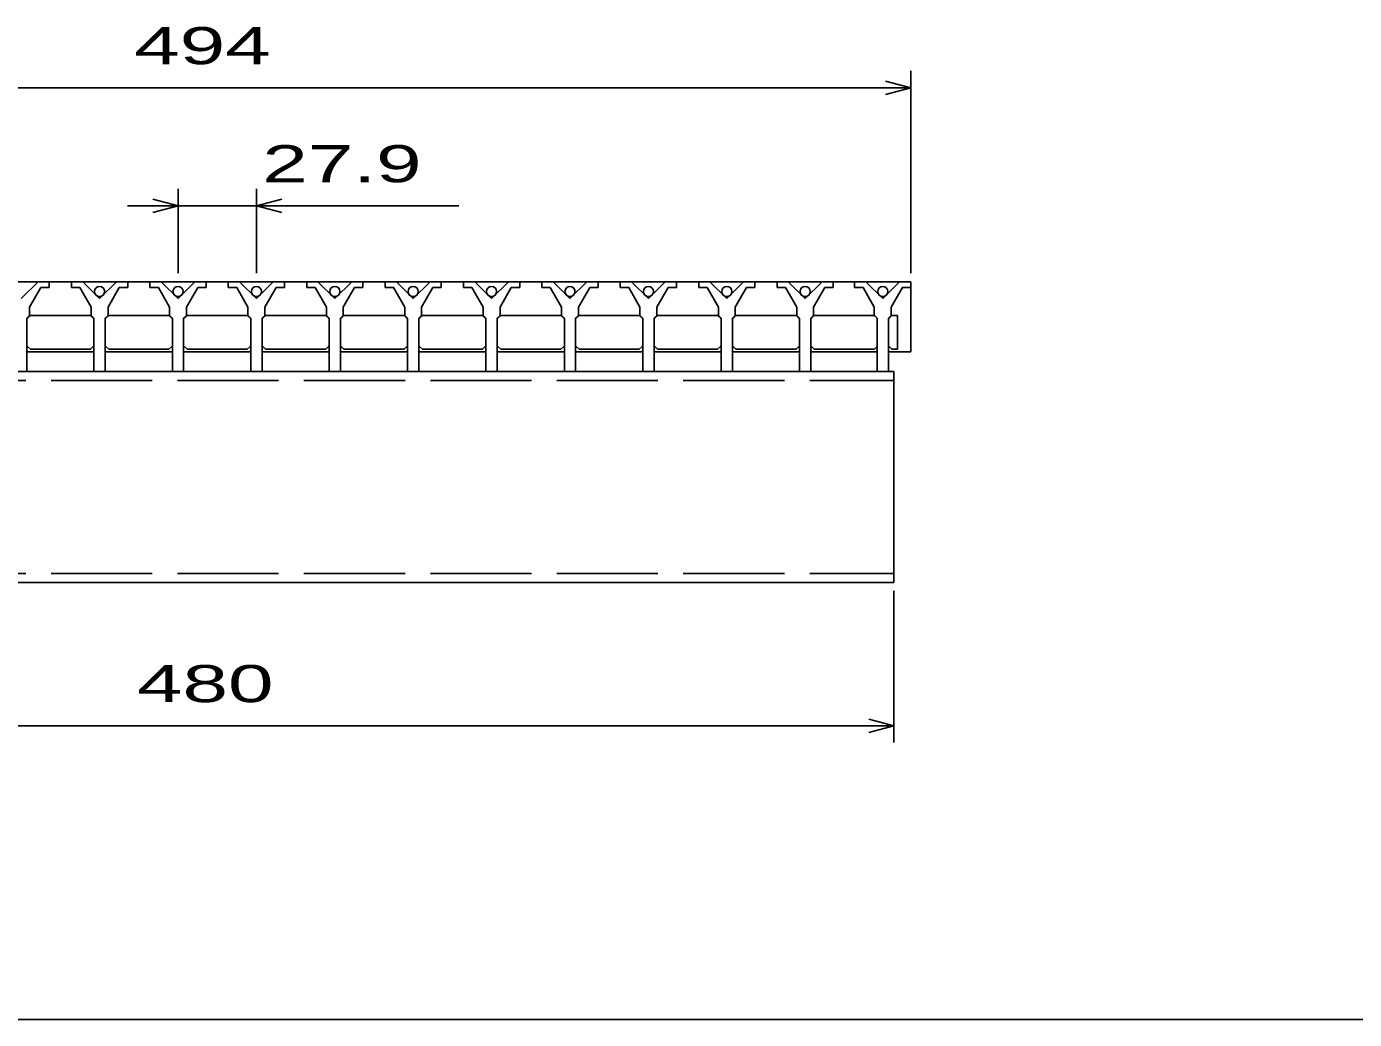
# Model space of a CAD drawing. Units: millimetres, scale not verified. Extents: x -1092 to 1042, y -770 to 629.
# Drawn here: x -617.3 to -144.7, y -690.9 to -337.6 of the extents above; entities that cross this region are included whole.
import ezdxf
from ezdxf.enums import TextEntityAlignment as Align

# ---------------------------------------------------------------- set-up
doc = ezdxf.new("R2010")
doc.units = ezdxf.units.MM
doc.header["$LTSCALE"] = 6
doc.linetypes.add('DASHED', pattern=[7.5, 6, -1.5])
for name, color, linetype, lineweight in [('CADPAC_LAYER_0000', 150, 'Continuous', 25), ('CADPAC_LAYER_0016', 3, 'Continuous', 25), ('CADPAC_LAYER_0022', 2, 'Continuous', 25)]:
    doc.layers.add(name, color=color, linetype=linetype, lineweight=lineweight)
doc.styles.add('ベクトル', font='')
doc.styles.get('ベクトル').set_extended_font_data('ベクトル')

msp = doc.modelspace()

# ---------------------------------------------------------------- linework, layer by layer
at = {"layer": 'CADPAC_LAYER_0000'}
msp.add_line((1041.6, -690.9), (-1034.4, -690.9), dxfattribs=at)
at = {"layer": 'CADPAC_LAYER_0016'}
for p, q in [((-796.6, -428.4), (-302.6, -428.4)), ((-613.2, -428.4), (-619.2, -434.4)), ((-609.2, -428.4), (-613.2, -428.4)), ((-609.2, -430.4), (-609.2, -428.4)), ((-601.3, -428.4), (-601.3, -430.4)), ((-597.3, -428.4), (-601.3, -428.4)), ((-591.3, -434.4), (-597.3, -428.4)), ((-585.3, -428.4), (-591.3, -434.4)), ((-581.3, -428.4), (-585.3, -428.4)), ((-581.3, -430.4), (-581.3, -428.4)), ((-573.4, -428.4), (-573.4, -430.4)), ((-569.4, -428.4), (-573.4, -428.4)), ((-563.4, -434.4), (-569.4, -428.4)), ((-557.4, -428.4), (-563.4, -434.4)), ((-553.4, -428.4), (-557.4, -428.4)), ((-553.4, -430.4), (-553.4, -428.4)), ((-545.5, -428.4), (-545.5, -430.4)), ((-541.5, -428.4), (-545.5, -428.4)), ((-535.5, -434.4), (-541.5, -428.4)), ((-529.5, -428.4), (-535.5, -434.4)), ((-525.5, -428.4), (-529.5, -428.4)), ((-525.5, -430.4), (-525.5, -428.4)), ((-517.6, -428.4), (-517.6, -430.4)), ((-513.6, -428.4), (-517.6, -428.4)), ((-507.6, -434.4), (-513.6, -428.4)), ((-501.6, -428.4), (-507.6, -434.4)), ((-497.6, -428.4), (-501.6, -428.4)), ((-497.6, -430.4), (-497.6, -428.4)), ((-489.7, -428.4), (-489.7, -430.4)), ((-485.7, -428.4), (-489.7, -428.4)), ((-479.7, -434.4), (-485.7, -428.4)), ((-473.7, -428.4), (-479.7, -434.4)), ((-469.7, -428.4), (-473.7, -428.4)), ((-469.7, -430.4), (-469.7, -428.4)), ((-461.8, -428.4), (-461.8, -430.4)), ((-457.8, -428.4), (-461.8, -428.4)), ((-451.8, -434.4), (-457.8, -428.4)), ((-445.8, -428.4), (-451.8, -434.4)), ((-441.8, -428.4), (-445.8, -428.4)), ((-441.8, -430.4), (-441.8, -428.4)), ((-433.9, -428.4), (-433.9, -430.4)), ((-429.9, -428.4), (-433.9, -428.4)), ((-423.9, -434.4), (-429.9, -428.4)), ((-417.9, -428.4), (-423.9, -434.4)), ((-413.9, -428.4), (-417.9, -428.4)), ((-413.9, -430.4), (-413.9, -428.4)), ((-406, -428.4), (-406, -430.4)), ((-402, -428.4), (-406, -428.4)), ((-396, -434.4), (-402, -428.4)), ((-390, -428.4), (-396, -434.4)), ((-386, -428.4), (-390, -428.4)), ((-386, -430.4), (-386, -428.4)), ((-378.1, -428.4), (-378.1, -430.4)), ((-374.1, -428.4), (-378.1, -428.4)), ((-368.1, -434.4), (-374.1, -428.4)), ((-362.1, -428.4), (-368.1, -434.4)), ((-358.1, -428.4), (-362.1, -428.4)), ((-358.1, -430.4), (-358.1, -428.4)), ((-350.2, -428.4), (-350.2, -430.4)), ((-346.2, -428.4), (-350.2, -428.4)), ((-340.2, -434.4), (-346.2, -428.4)), ((-334.2, -428.4), (-340.2, -434.4)), ((-330.2, -428.4), (-334.2, -428.4)), ((-330.2, -430.4), (-330.2, -428.4)), ((-322.6, -428.4), (-322.6, -430.4)), ((-318.6, -428.4), (-322.6, -428.4)), ((-312.6, -434.4), (-318.6, -428.4)), ((-306.6, -428.4), (-312.6, -434.4)), ((-302.6, -428.4), (-306.6, -428.4)), ((-302.6, -430.4), (-302.6, -428.4)), ((-302.6, -453.4), (-302.6, -428.4)), ((-616.2, -437.4), (-612.2, -430.4)), ((-612.2, -430.4), (-609.2, -430.4)), ((-601.3, -430.4), (-598.3, -430.4)), ((-598.3, -430.4), (-594.3, -437.4)), ((-588.3, -437.4), (-584.3, -430.4)), ((-584.3, -430.4), (-581.3, -430.4)), ((-573.4, -430.4), (-570.4, -430.4)), ((-570.4, -430.4), (-566.4, -437.4)), ((-560.4, -437.4), (-556.4, -430.4)), ((-556.4, -430.4), (-553.4, -430.4)), ((-545.5, -430.4), (-542.5, -430.4)), ((-542.5, -430.4), (-538.5, -437.4)), ((-532.5, -437.4), (-528.5, -430.4)), ((-528.5, -430.4), (-525.5, -430.4)), ((-517.6, -430.4), (-514.6, -430.4)), ((-514.6, -430.4), (-510.6, -437.4)), ((-504.6, -437.4), (-500.6, -430.4)), ((-500.6, -430.4), (-497.6, -430.4)), ((-489.7, -430.4), (-486.7, -430.4)), ((-486.7, -430.4), (-482.7, -437.4)), ((-476.7, -437.4), (-472.7, -430.4)), ((-472.7, -430.4), (-469.7, -430.4)), ((-461.8, -430.4), (-458.8, -430.4)), ((-458.8, -430.4), (-454.8, -437.4)), ((-448.8, -437.4), (-444.8, -430.4)), ((-444.8, -430.4), (-441.8, -430.4)), ((-433.9, -430.4), (-430.9, -430.4)), ((-430.9, -430.4), (-426.9, -437.4)), ((-420.9, -437.4), (-416.9, -430.4)), ((-416.9, -430.4), (-413.9, -430.4)), ((-406, -430.4), (-403, -430.4)), ((-403, -430.4), (-399, -437.4)), ((-393, -437.4), (-389, -430.4)), ((-389, -430.4), (-386, -430.4)), ((-378.1, -430.4), (-375.1, -430.4)), ((-375.1, -430.4), (-371.1, -437.4)), ((-365.1, -437.4), (-361.1, -430.4)), ((-361.1, -430.4), (-358.1, -430.4)), ((-350.2, -430.4), (-347.2, -430.4)), ((-347.2, -430.4), (-343.2, -437.4)), ((-337.2, -437.4), (-333.2, -430.4)), ((-333.2, -430.4), (-330.2, -430.4)), ((-322.6, -430.4), (-319.6, -430.4)), ((-319.6, -430.4), (-315.6, -437.4)), ((-309.6, -437.4), (-305.6, -430.4)), ((-305.6, -430.4), (-302.6, -430.4)), ((-616.2, -440.4), (-616.2, -437.4)), ((-594.3, -437.4), (-594.3, -440.4)), ((-588.3, -440.4), (-588.3, -437.4)), ((-566.4, -437.4), (-566.4, -440.4)), ((-560.4, -440.4), (-560.4, -437.4)), ((-538.5, -437.4), (-538.5, -440.4)), ((-532.5, -440.4), (-532.5, -437.4)), ((-510.6, -437.4), (-510.6, -440.4)), ((-504.6, -440.4), (-504.6, -437.4)), ((-482.7, -437.4), (-482.7, -440.4)), ((-476.7, -440.4), (-476.7, -437.4)), ((-454.8, -437.4), (-454.8, -440.4)), ((-448.8, -440.4), (-448.8, -437.4)), ((-426.9, -437.4), (-426.9, -440.4)), ((-420.9, -440.4), (-420.9, -437.4)), ((-399, -437.4), (-399, -440.4)), ((-393, -440.4), (-393, -437.4)), ((-371.1, -437.4), (-371.1, -440.4)), ((-365.1, -440.4), (-365.1, -437.4)), ((-343.2, -437.4), (-343.2, -440.4)), ((-337.2, -440.4), (-337.2, -437.4)), ((-315.6, -437.4), (-315.6, -440.4)), ((-309.6, -440.4), (-309.6, -437.4)), ((-617.2, -441.4), (-616.2, -440.4)), ((-617.2, -460.4), (-617.2, -441.4)), ((-616.95, -441.4), (-615.95, -440.4)), ((-615.95, -440.4), (-594.55, -440.4)), ((-594.55, -440.4), (-593.55, -441.4)), ((-594.3, -440.4), (-593.3, -441.4)), ((-593.3, -441.4), (-593.3, -460.4)), ((-589.3, -441.4), (-588.3, -440.4)), ((-589.3, -460.4), (-589.3, -441.4)), ((-589.05, -441.4), (-588.05, -440.4)), ((-588.05, -440.4), (-566.65, -440.4)), ((-566.65, -440.4), (-565.65, -441.4)), ((-566.4, -440.4), (-565.4, -441.4)), ((-565.4, -441.4), (-565.4, -460.4)), ((-561.4, -441.4), (-560.4, -440.4)), ((-561.4, -460.4), (-561.4, -441.4)), ((-561.15, -441.4), (-560.15, -440.4)), ((-560.15, -440.4), (-538.75, -440.4)), ((-538.75, -440.4), (-537.75, -441.4)), ((-538.5, -440.4), (-537.5, -441.4)), ((-537.5, -441.4), (-537.5, -460.4)), ((-533.5, -441.4), (-532.5, -440.4)), ((-533.5, -460.4), (-533.5, -441.4)), ((-533.25, -441.4), (-532.25, -440.4)), ((-532.25, -440.4), (-510.85, -440.4)), ((-510.85, -440.4), (-509.85, -441.4)), ((-510.6, -440.4), (-509.6, -441.4)), ((-509.6, -441.4), (-509.6, -460.4)), ((-505.6, -441.4), (-504.6, -440.4)), ((-505.6, -460.4), (-505.6, -441.4)), ((-505.35, -441.4), (-504.35, -440.4)), ((-504.35, -440.4), (-482.95, -440.4)), ((-482.95, -440.4), (-481.95, -441.4)), ((-482.7, -440.4), (-481.7, -441.4)), ((-481.7, -441.4), (-481.7, -460.4)), ((-477.7, -441.4), (-476.7, -440.4)), ((-477.7, -460.4), (-477.7, -441.4)), ((-477.45, -441.4), (-476.45, -440.4)), ((-476.45, -440.4), (-455.05, -440.4)), ((-455.05, -440.4), (-454.05, -441.4)), ((-454.8, -440.4), (-453.8, -441.4)), ((-453.8, -441.4), (-453.8, -460.4)), ((-449.8, -441.4), (-448.8, -440.4)), ((-449.8, -460.4), (-449.8, -441.4)), ((-449.55, -441.4), (-448.55, -440.4)), ((-448.55, -440.4), (-427.15, -440.4)), ((-427.15, -440.4), (-426.15, -441.4)), ((-426.9, -440.4), (-425.9, -441.4)), ((-425.9, -441.4), (-425.9, -460.4)), ((-421.9, -441.4), (-420.9, -440.4)), ((-421.9, -460.4), (-421.9, -441.4)), ((-421.65, -441.4), (-420.65, -440.4)), ((-420.65, -440.4), (-399.25, -440.4)), ((-399.25, -440.4), (-398.25, -441.4)), ((-399, -440.4), (-398, -441.4)), ((-398, -441.4), (-398, -460.4)), ((-394, -441.4), (-393, -440.4)), ((-394, -460.4), (-394, -441.4)), ((-393.75, -441.4), (-392.75, -440.4)), ((-392.75, -440.4), (-371.35, -440.4)), ((-371.35, -440.4), (-370.35, -441.4)), ((-371.1, -440.4), (-370.1, -441.4)), ((-370.1, -441.4), (-370.1, -460.4)), ((-366.1, -441.4), (-365.1, -440.4)), ((-366.1, -460.4), (-366.1, -441.4)), ((-365.85, -441.4), (-364.85, -440.4)), ((-364.85, -440.4), (-343.45, -440.4)), ((-343.45, -440.4), (-342.45, -441.4)), ((-343.2, -440.4), (-342.2, -441.4)), ((-342.2, -441.4), (-342.2, -460.4)), ((-338.2, -441.4), (-337.2, -440.4)), ((-338.2, -460.4), (-338.2, -441.4)), ((-337.95, -441.4), (-336.95, -440.4)), ((-336.95, -440.4), (-315.55, -440.4)), ((-315.6, -440.4), (-314.6, -441.4)), ((-315.55, -440.4), (-314.55, -441.4)), ((-314.6, -441.4), (-314.6, -460.4)), ((-310.6, -441.4), (-309.6, -440.4)), ((-310.6, -460.4), (-310.6, -441.4)), ((-310.35, -441.4), (-309.35, -440.4)), ((-309.35, -440.4), (-307.35, -440.4)), ((-307.35, -440.4), (-307.35, -452.4)), ((-615.95, -452.4), (-616.95, -451.4)), ((-616.95, -453.4), (-593.55, -453.4)), ((-594.55, -452.4), (-615.95, -452.4)), ((-593.55, -451.4), (-594.55, -452.4)), ((-588.05, -452.4), (-589.05, -451.4)), ((-589.05, -453.4), (-565.65, -453.4)), ((-566.65, -452.4), (-588.05, -452.4)), ((-565.65, -451.4), (-566.65, -452.4)), ((-560.15, -452.4), (-561.15, -451.4)), ((-561.15, -453.4), (-537.75, -453.4)), ((-538.75, -452.4), (-560.15, -452.4)), ((-537.75, -451.4), (-538.75, -452.4)), ((-532.25, -452.4), (-533.25, -451.4)), ((-533.25, -453.4), (-509.85, -453.4)), ((-510.85, -452.4), (-532.25, -452.4)), ((-509.85, -451.4), (-510.85, -452.4)), ((-504.35, -452.4), (-505.35, -451.4)), ((-505.35, -453.4), (-481.95, -453.4)), ((-482.95, -452.4), (-504.35, -452.4)), ((-481.95, -451.4), (-482.95, -452.4)), ((-476.45, -452.4), (-477.45, -451.4)), ((-477.45, -453.4), (-454.05, -453.4)), ((-455.05, -452.4), (-476.45, -452.4)), ((-454.05, -451.4), (-455.05, -452.4)), ((-448.55, -452.4), (-449.55, -451.4)), ((-449.55, -453.4), (-426.15, -453.4)), ((-427.15, -452.4), (-448.55, -452.4)), ((-426.15, -451.4), (-427.15, -452.4)), ((-420.65, -452.4), (-421.65, -451.4)), ((-421.65, -453.4), (-398.25, -453.4)), ((-399.25, -452.4), (-420.65, -452.4)), ((-398.25, -451.4), (-399.25, -452.4)), ((-392.75, -452.4), (-393.75, -451.4)), ((-393.75, -453.4), (-370.35, -453.4)), ((-371.35, -452.4), (-392.75, -452.4)), ((-370.35, -451.4), (-371.35, -452.4)), ((-364.85, -452.4), (-365.85, -451.4)), ((-365.85, -453.4), (-342.45, -453.4)), ((-343.45, -452.4), (-364.85, -452.4)), ((-342.45, -451.4), (-343.45, -452.4)), ((-336.95, -452.4), (-337.95, -451.4)), ((-337.95, -453.4), (-314.85, -453.4)), ((-315.55, -452.4), (-336.95, -452.4)), ((-314.55, -451.4), (-315.55, -452.4)), ((-309.35, -452.4), (-310.35, -451.4)), ((-310.35, -453.4), (-302.6, -453.4)), ((-307.35, -452.4), (-309.35, -452.4)), ((-788.6, -460.4), (-308.6, -460.4)), ((-621.2, -460.4), (-617.2, -460.4)), ((-593.3, -460.4), (-589.3, -460.4)), ((-565.4, -460.4), (-561.4, -460.4)), ((-537.5, -460.4), (-533.5, -460.4)), ((-509.6, -460.4), (-505.6, -460.4)), ((-481.7, -460.4), (-477.7, -460.4)), ((-453.8, -460.4), (-449.8, -460.4)), ((-425.9, -460.4), (-421.9, -460.4)), ((-398, -460.4), (-394, -460.4)), ((-370.1, -460.4), (-366.1, -460.4)), ((-342.2, -460.4), (-338.2, -460.4)), ((-314.6, -460.4), (-310.6, -460.4)), ((-308.6, -460.4), (-308.6, -535.4)), ((-308.6, -535.4), (-788.6, -535.4))]:
    msp.add_line(p, q, dxfattribs=at)
at = {"layer": 'CADPAC_LAYER_0016', "linetype": 'DASHED'}
for p, q in [((-788.6, -463.6), (-308.6, -463.6)), ((-788.6, -532.2), (-308.6, -532.2))]:
    msp.add_line(p, q, dxfattribs=at)
at = {"layer": 'CADPAC_LAYER_0016'}
for centre in [(-591.3, -431.9), (-563.4, -431.9), (-535.5, -431.9), (-507.6, -431.9), (-479.7, -431.9), (-451.8, -431.9), (-423.9, -431.9), (-396, -431.9), (-368.1, -431.9), (-340.2, -431.9), (-312.6, -431.9)]:
    msp.add_circle(centre, 1.8, dxfattribs=at)
at = {"layer": 'CADPAC_LAYER_0022', "color": 4}
for p, q in [((-302.6, -425.4), (-302.6, -353.4)), ((-302.6, -359.4), (-311.6, -357)), ((-796.6, -359.4), (-302.6, -359.4)), ((-311.6, -361.8), (-302.6, -359.4)), ((-563.4, -425.4), (-563.4, -395.4)), ((-535.5, -395.4), (-535.5, -425.4)), ((-563.4, -401.4), (-581.4, -401.4)), ((-563.4, -401.4), (-572.4, -399)), ((-572.4, -403.8), (-563.4, -401.4)), ((-563.4, -401.4), (-535.5, -401.4)), ((-535.5, -401.4), (-526.5, -399)), ((-526.5, -403.8), (-535.5, -401.4)), ((-535.5, -401.4), (-463.5, -401.4)), ((-308.6, -592.4), (-308.6, -538.4)), ((-308.6, -586.4), (-317.6, -584)), ((-788.6, -586.4), (-308.6, -586.4)), ((-317.6, -588.8), (-308.6, -586.4))]:
    msp.add_line(p, q, dxfattribs=at)

# ---------------------------------------------------------------- texts
at = {"layer": 'CADPAC_LAYER_0022', "style": 'ベクトル', "width": 1.65}
for s, p in [(' 494 ', (-587.1, -344.4)), (' 27.9 ', (-541.5, -386.4)), (' 480 ', (-586.1, -571.4))]:
    msp.add_text(s, height=13.2, dxfattribs=at).set_placement(p, align=Align.MIDDLE_LEFT)

doc.saveas('drawing.dxf')
